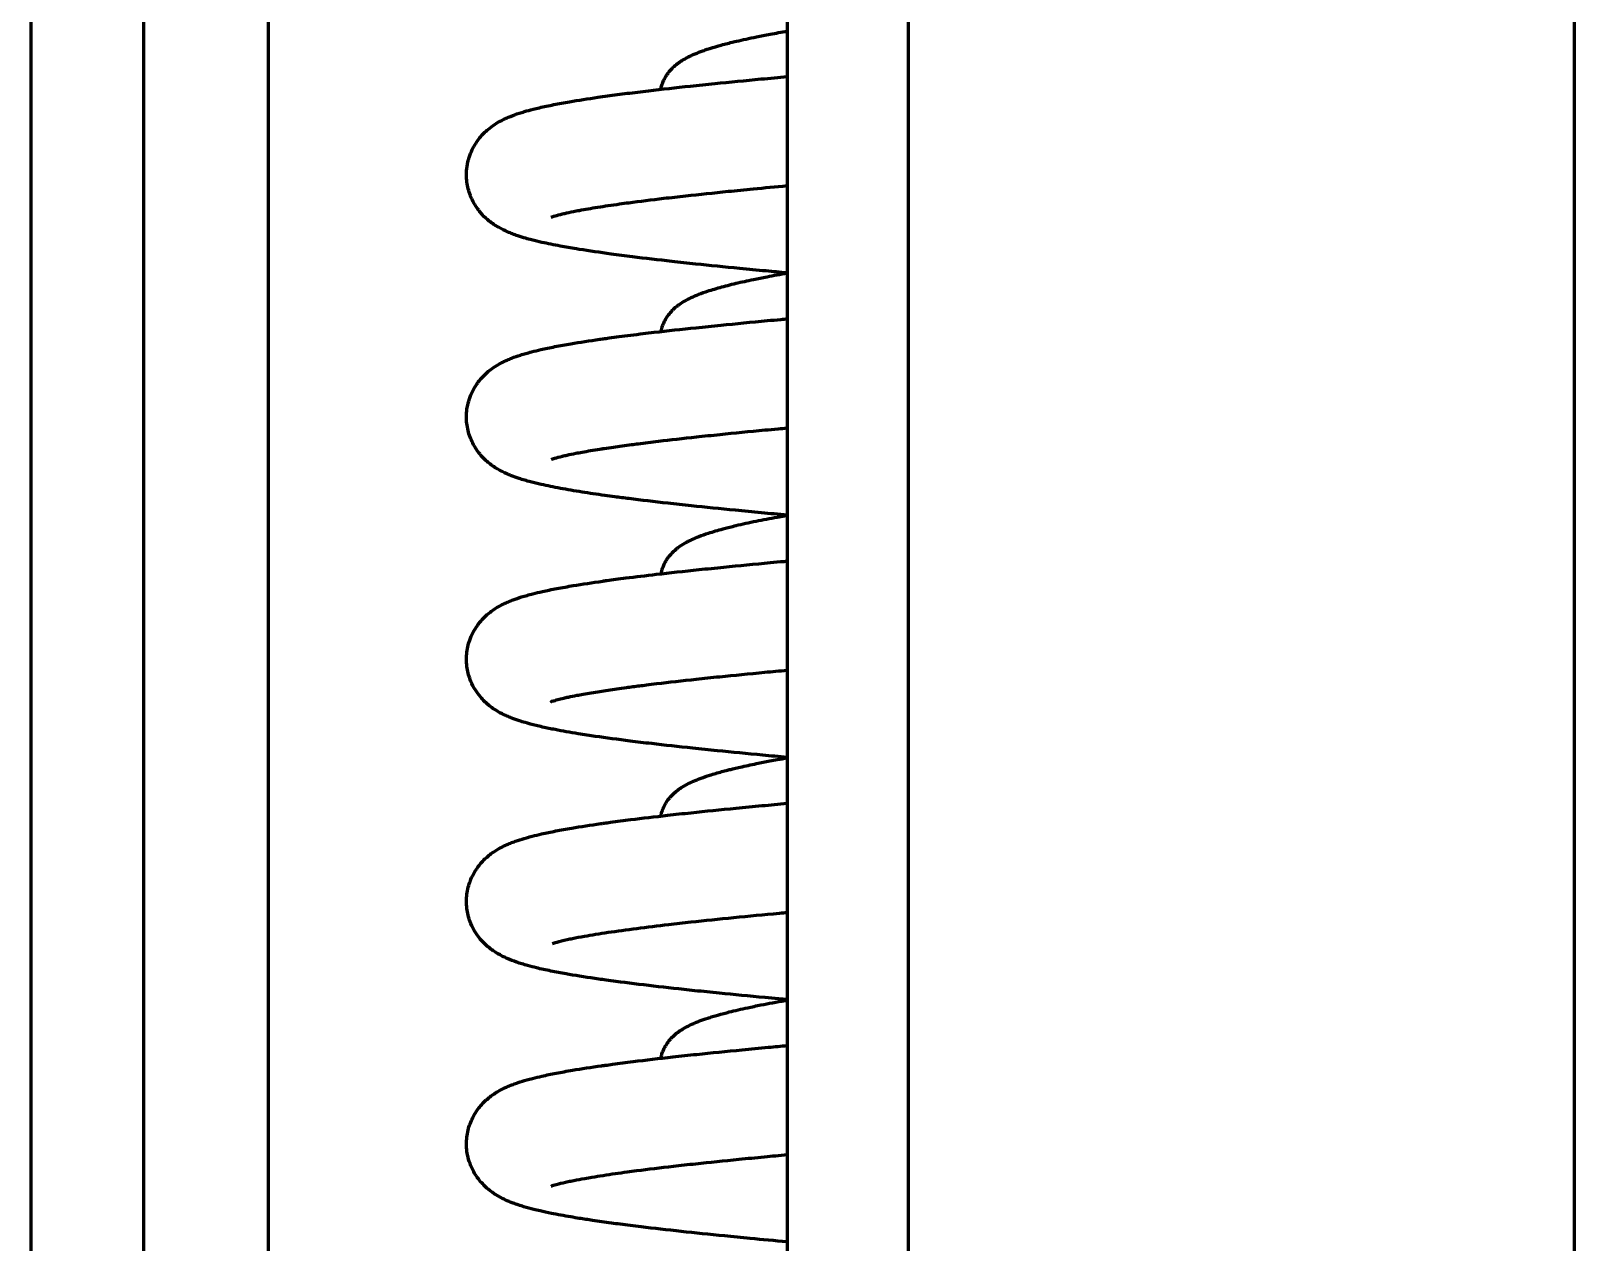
# Model space of a CAD drawing. Header units: millimetres. Extents: x 0 to 840, y 0 to 594.
# Drawn here: x 233.069 to 236.469, y 442.07 to 444.737 of the extents above; entities that cross this region are included whole.
import ezdxf

# ---------------------------------------------------------------- set-up
doc = ezdxf.new("R2010")
doc.units = ezdxf.units.MM
doc.linetypes.add('K5LT_BASIC', pattern=[0])
doc.layers.add('Системный слой', color=7, linetype='Continuous')

msp = doc.modelspace()

# ---------------------------------------------------------------- linework, layer by layer
at = {"layer": 'Системный слой', "color": 5, "linetype": 'K5LT_BASIC', "lineweight": 60, "true_color": 0x0000ff}
for p, q in [((236.46886, 512.31632), (236.46886, 411.74583)), ((235.00219, 512.30589), (235.00219, 411.73474)), ((233.06929, 445.75139), (233.06929, 413.77201)), ((233.31772, 445.75139), (233.31772, 413.77201)), ((233.59245, 413.73968), (233.59245, 445.75139)), ((234.73553, 445.61806), (234.73553, 413.95986))]:
    msp.add_line(p, q, dxfattribs=at)
for points, knots in [([(234.45705, 444.60842), (234.45764, 444.61148), (234.45838, 444.6144), (234.46017, 444.6202), (234.46114, 444.62285), (234.46338, 444.62813), (234.46466, 444.63076), (234.46683, 444.63477), (234.46785, 444.63651), (234.47027, 444.64037), (234.47195, 444.64278), (234.47619, 444.64836), (234.47903, 444.65158), (234.48502, 444.65766), (234.48806, 444.66037), (234.4933, 444.66459), (234.49517, 444.66601), (234.49931, 444.66895), (234.50135, 444.67032), (234.50794, 444.6745), (234.51253, 444.67707), (234.51959, 444.68069), (234.52208, 444.68189), (234.52727, 444.6843), (234.52986, 444.68543), (234.53807, 444.6889), (234.5438, 444.69111), (234.55291, 444.69436), (234.55612, 444.69546), (234.56716, 444.69911), (234.57524, 444.70156), (234.59232, 444.70638), (234.60132, 444.70875), (234.61496, 444.71212), (234.61927, 444.71316), (234.63736, 444.71741), (234.65197, 444.72059), (234.67235, 444.72475), (234.67734, 444.72575), (234.68748, 444.72774), (234.69263, 444.72873), (234.70998, 444.73202), (234.72254, 444.73431), (234.73553, 444.73659)], [15.2728459, 15.2728459, 15.2728459, 15.2728459, 15.4605651, 15.4605651, 15.6417169, 15.6417169, 15.8274286, 15.8274286, 15.9545324, 15.9545324, 16.1494531, 16.1494531, 16.4677042, 16.4677042, 16.8173161, 16.8173161, 17.0385454, 17.0385454, 17.2723236, 17.2723236, 17.7725041, 17.7725041, 18.0422658, 18.0422658, 18.3192764, 18.3192764, 18.8920416, 18.8920416, 19.1961184, 19.1961184, 19.9059073, 19.9059073, 20.6156962, 20.6156962, 20.9315212, 20.9315212, 21.9186645, 21.9186645, 22.2315279, 22.2315279, 22.543554, 22.543554, 23.2660302, 23.2660302, 23.2660302, 23.2660302]), ([(234.73553, 444.20406), (234.71979, 444.2055), (234.70423, 444.20694), (234.67915, 444.20929), (234.66949, 444.2102), (234.65033, 444.21203), (234.64082, 444.21294), (234.59766, 444.21713), (234.56507, 444.22041), (234.52492, 444.22463), (234.51614, 444.22556), (234.49876, 444.22744), (234.49017, 444.22838), (234.45119, 444.2327), (234.42219, 444.23609), (234.37856, 444.24152), (234.36285, 444.24356), (234.32255, 444.24902), (234.29915, 444.25244), (234.27524, 444.25628), (234.27308, 444.25663), (234.26468, 444.25801), (234.25856, 444.25904), (234.24665, 444.26111), (234.24081, 444.26216), (234.22094, 444.26585), (234.20757, 444.26855), (234.18731, 444.2731), (234.17974, 444.27491), (234.16787, 444.27799), (234.16355, 444.27917), (234.15341, 444.28209), (234.14749, 444.28392), (234.13812, 444.28708), (234.13421, 444.28847), (234.1267, 444.29134), (234.12343, 444.29266), (234.11267, 444.29735), (234.1063, 444.30045), (234.09581, 444.30653), (234.09237, 444.30866), (234.08584, 444.3131), (234.08235, 444.31565), (234.07408, 444.32229), (234.0687, 444.32717), (234.06092, 444.33558), (234.05829, 444.33868), (234.05346, 444.34496), (234.0512, 444.34816), (234.0465, 444.35552), (234.04412, 444.35972), (234.03975, 444.36863), (234.0378, 444.37322), (234.03441, 444.38283), (234.033, 444.38775), (234.03075, 444.39788), (234.02993, 444.40302), (234.02894, 444.41344), (234.02876, 444.41868), (234.02911, 444.43055), (234.02983, 444.43718), (234.03225, 444.45008), (234.034, 444.45648), (234.03828, 444.46862), (234.04091, 444.47453), (234.04613, 444.48433), (234.04859, 444.48839), (234.05357, 444.4957), (234.05608, 444.49902), (234.06145, 444.50552), (234.06445, 444.5088), (234.07035, 444.5147), (234.07355, 444.51761), (234.08142, 444.52422), (234.08637, 444.52783), (234.09657, 444.53452), (234.10141, 444.53728), (234.10986, 444.54167), (234.11285, 444.54311), (234.11937, 444.54609), (234.1228, 444.54754), (234.1322, 444.55132), (234.13847, 444.55357), (234.14871, 444.55693), (234.15245, 444.55808), (234.16271, 444.5611), (234.16916, 444.56285), (234.18029, 444.56567), (234.18504, 444.56682), (234.1947, 444.56906), (234.19965, 444.57016), (234.21542, 444.57352), (234.22663, 444.57572), (234.2442, 444.57894), (234.25009, 444.57998), (234.27538, 444.58432), (234.29607, 444.58755), (234.32527, 444.59177), (234.33232, 444.59276), (234.34651, 444.59472), (234.35365, 444.59568), (234.37544, 444.59856), (234.39052, 444.60047), (234.41401, 444.60335), (234.42203, 444.60431), (234.45932, 444.60872), (234.49013, 444.61215), (234.53122, 444.61652), (234.54014, 444.61745), (234.55816, 444.61932), (234.56725, 444.62025), (234.60917, 444.62449), (234.64317, 444.6278), (234.68791, 444.63202), (234.69768, 444.63293), (234.71679, 444.6347), (234.72613, 444.63556), (234.73553, 444.63642)], [16.2420695, 16.2420695, 16.2420695, 16.2420695, 16.7175405, 16.7175405, 17.0186921, 17.0186921, 17.3208877, 17.3208877, 18.4023228, 18.4023228, 18.7099078, 18.7099078, 19.0188476, 19.0188476, 20.1303885, 20.1303885, 20.7941354, 20.7941354, 21.9006813, 21.9006813, 22.0120149, 22.0120149, 22.3364802, 22.3364802, 22.6617619, 22.6617619, 23.4763467, 23.4763467, 23.9924184, 23.9924184, 24.3070061, 24.3070061, 24.7361705, 24.7361705, 25.0304827, 25.0304827, 25.3034663, 25.3034663, 25.7925834, 25.7925834, 26.0124535, 26.0124535, 26.2205437, 26.2205437, 26.5371944, 26.5371944, 26.6997194, 26.6997194, 26.8474095, 26.8474095, 27.0208668, 27.0208668, 27.1906144, 27.1906144, 27.3577465, 27.3577465, 27.5232975, 27.5232975, 27.688277, 27.688277, 27.8987731, 27.8987731, 28.1137487, 28.1137487, 28.3380901, 28.3380901, 28.5116245, 28.5116245, 28.6711017, 28.6711017, 28.8510084, 28.8510084, 29.0365459, 29.0365459, 29.3401215, 29.3401215, 29.6920711, 29.6920711, 29.9230837, 29.9230837, 30.1747113, 30.1747113, 30.6461501, 30.6461501, 30.9355894, 30.9355894, 31.3991502, 31.3991502, 31.7188942, 31.7188942, 32.0415193, 32.0415193, 32.7136352, 32.7136352, 33.0397077, 33.0397077, 34.075602, 34.075602, 34.3968972, 34.3968972, 34.7090426, 34.7090426, 35.3333332, 35.3333332, 35.6489937, 35.6489937, 36.7779411, 36.7779411, 37.0859915, 37.0859915, 37.3927366, 37.3927366, 38.484715, 38.484715, 38.7863144, 38.7863144, 39.070342, 39.070342, 39.070342, 39.070342]), ([(234.21568, 444.32699), (234.21686, 444.32748), (234.21821, 444.32797), (234.22467, 444.33), (234.23008, 444.33153), (234.23908, 444.33378), (234.2422, 444.33453), (234.25124, 444.33659), (234.25748, 444.33793), (234.26853, 444.34015), (234.273, 444.34101), (234.28979, 444.34415), (234.30337, 444.34648), (234.33295, 444.35119), (234.34903, 444.35358), (234.37281, 444.3569), (234.37956, 444.35783), (234.41038, 444.36195), (234.43627, 444.36517), (234.47165, 444.36932), (234.47963, 444.37024), (234.49581, 444.37208), (234.50401, 444.373), (234.54199, 444.37719), (234.57321, 444.38047), (234.61478, 444.38466), (234.62389, 444.38556), (234.64226, 444.38738), (234.65153, 444.38828), (234.68519, 444.39154), (234.7101, 444.39389), (234.73553, 444.39624)], [0, 0, 0, 0, 0.7157322, 0.7157322, 1.4891312, 1.4891312, 1.8448798, 1.8448798, 2.444283, 2.444283, 2.8145931, 2.8145931, 3.7804259, 3.7804259, 4.7462588, 4.7462588, 5.1156979, 5.1156979, 6.3967615, 6.3967615, 6.761454, 6.761454, 7.1243639, 7.1243639, 8.4166657, 8.4166657, 8.7738197, 8.7738197, 9.1299732, 9.1299732, 10.0539958, 10.0539958, 10.0539958, 10.0539958]), ([(234.73553, 444.20326), (234.72007, 444.20054), (234.7052, 444.19781), (234.68583, 444.19408), (234.68076, 444.19309), (234.67079, 444.1911), (234.66589, 444.1901), (234.64741, 444.18626), (234.63448, 444.18341), (234.60964, 444.17755), (234.59784, 444.17455), (234.57563, 444.16838), (234.5653, 444.16524), (234.54847, 444.15951), (234.54168, 444.15699), (234.52975, 444.15211), (234.5245, 444.14977), (234.51672, 444.1459), (234.5143, 444.14464), (234.50676, 444.14048), (234.50169, 444.13735), (234.49461, 444.13225), (234.49253, 444.13067), (234.4884, 444.12727), (234.48651, 444.12562), (234.48275, 444.12206), (234.48117, 444.12046), (234.47649, 444.11538), (234.4737, 444.11194), (234.46944, 444.10576), (234.46788, 444.10328), (234.46512, 444.09834), (234.46372, 444.09552), (234.46145, 444.09028), (234.4603, 444.08723), (234.45882, 444.08254), (234.45826, 444.08052), (234.45752, 444.07741), (234.45727, 444.07625), (234.45705, 444.07508)], [18.3386475, 18.3386475, 18.3386475, 18.3386475, 19.1992269, 19.1992269, 19.5104717, 19.5104717, 19.8228992, 19.8228992, 20.7073063, 20.7073063, 21.6177346, 21.6177346, 22.5281628, 22.5281628, 23.1940621, 23.1940621, 23.7562078, 23.7562078, 24.0254429, 24.0254429, 24.5821933, 24.5821933, 24.8177323, 24.8177323, 25.0410505, 25.0410505, 25.2306603, 25.2306603, 25.5626014, 25.5626014, 25.7551963, 25.7551963, 25.9447256, 25.9447256, 26.1329198, 26.1329198, 26.2566224, 26.2566224, 26.3285532, 26.3285532, 26.3285532, 26.3285532]), ([(234.73553, 443.67073), (234.71633, 443.67248), (234.69741, 443.67424), (234.6691, 443.67691), (234.65949, 443.67782), (234.64042, 443.67965), (234.63096, 443.68057), (234.58801, 443.68476), (234.55561, 443.68805), (234.51574, 443.69227), (234.50702, 443.69321), (234.48977, 443.69509), (234.48125, 443.69603), (234.44259, 443.70036), (234.41387, 443.70375), (234.3761, 443.70852), (234.36562, 443.70988), (234.34806, 443.71222), (234.34085, 443.71321), (234.31618, 443.71664), (234.29949, 443.71911), (234.26659, 443.7243), (234.25062, 443.72701), (234.22067, 443.73256), (234.20667, 443.7354), (234.18554, 443.74018), (234.17781, 443.74205), (234.16568, 443.74525), (234.16137, 443.74645), (234.15306, 443.74888), (234.14876, 443.75021), (234.13917, 443.75335), (234.13376, 443.75526), (234.12434, 443.75896), (234.12117, 443.76028), (234.11062, 443.765), (234.10377, 443.76844), (234.09332, 443.77474), (234.08982, 443.777), (234.0833, 443.78162), (234.07988, 443.78423), (234.07347, 443.7896), (234.07025, 443.79253), (234.06613, 443.79668), (234.0652, 443.79764), (234.0624, 443.80063), (234.06054, 443.80273), (234.05508, 443.80933), (234.05154, 443.81417), (234.04572, 443.82353), (234.04338, 443.82777), (234.03911, 443.83676), (234.03722, 443.84139), (234.03394, 443.85107), (234.03258, 443.85602), (234.03046, 443.86619), (234.02971, 443.87135), (234.02886, 443.88178), (234.02875, 443.88703), (234.02919, 443.89745), (234.02974, 443.90267), (234.03168, 443.91426), (234.0333, 443.92072), (234.03735, 443.93296), (234.03987, 443.93893), (234.04565, 443.95032), (234.04894, 443.95572), (234.05407, 443.96299), (234.05574, 443.96519), (234.06022, 443.97078), (234.0632, 443.97412), (234.06907, 443.98015), (234.07226, 443.98312), (234.07833, 443.98834), (234.08153, 443.99086), (234.08977, 443.99688), (234.09463, 443.99996), (234.10286, 444.0047), (234.10569, 444.0062), (234.11213, 444.00944), (234.11528, 444.01092), (234.12185, 444.01382), (234.1254, 444.01528), (234.13491, 444.01898), (234.14115, 444.02116), (234.15158, 444.02449), (234.15537, 444.02563), (234.16353, 444.02797), (234.16786, 444.02915), (234.17865, 444.03196), (234.18542, 444.0336), (234.19738, 444.03632), (234.20235, 444.03741), (234.21809, 444.04072), (234.22926, 444.04288), (234.24681, 444.04607), (234.25274, 444.04711), (234.27852, 444.0515), (234.29973, 444.05478), (234.325, 444.05839), (234.32743, 444.05873), (234.33428, 444.0597), (234.33873, 444.06031), (234.35044, 444.06191), (234.35779, 444.0629), (234.38212, 444.06609), (234.39969, 444.06829), (234.42594, 444.07144), (234.43407, 444.07241), (234.47168, 444.07678), (234.50265, 444.08018), (234.54394, 444.08452), (234.55295, 444.08545), (234.57112, 444.08731), (234.58029, 444.08824), (234.62256, 444.09247), (234.65679, 444.09577), (234.7018, 444.09998), (234.71162, 444.10089), (234.72617, 444.10223), (234.73084, 444.10266), (234.73553, 444.10309)], [16.9094757, 16.9094757, 16.9094757, 16.9094757, 17.5092644, 17.5092644, 17.821108, 17.821108, 18.1340839, 18.1340839, 19.2545545, 19.2545545, 19.573229, 19.573229, 19.8931591, 19.8931591, 21.0444085, 21.0444085, 21.50219, 21.50219, 21.8318824, 21.8318824, 22.6533265, 22.6533265, 23.5393461, 23.5393461, 24.4253656, 24.4253656, 24.9803944, 24.9803944, 25.302577, 25.302577, 25.6222338, 25.6222338, 26.0633472, 26.0633472, 26.3359703, 26.3359703, 26.8448294, 26.8448294, 27.0716146, 27.0716146, 27.2851193, 27.2851193, 27.4861666, 27.4861666, 27.5453196, 27.5453196, 27.6636256, 27.6636256, 27.9002377, 27.9002377, 28.0788347, 28.0788347, 28.2537058, 28.2537058, 28.4260125, 28.4260125, 28.5968548, 28.5968548, 28.7673089, 28.7673089, 28.9384545, 28.9384545, 29.1601997, 29.1601997, 29.3913655, 29.3913655, 29.6302302, 29.6302302, 29.7402588, 29.7402588, 29.9257402, 29.9257402, 30.1165454, 30.1165454, 30.3141912, 30.3141912, 30.6528414, 30.6528414, 30.8790743, 30.8790743, 31.1241128, 31.1241128, 31.3900081, 31.3900081, 31.8818777, 31.8818777, 32.1827347, 32.1827347, 32.5013073, 32.5013073, 32.9778726, 32.9778726, 33.3112752, 33.3112752, 33.9969617, 33.9969617, 34.3342001, 34.3342001, 35.4231583, 35.4231583, 35.5385147, 35.5385147, 35.7451457, 35.7451457, 36.0751366, 36.0751366, 36.8183895, 36.8183895, 37.1440859, 37.1440859, 38.3021806, 38.3021806, 38.620124, 38.620124, 38.9368393, 38.9368393, 40.0638897, 40.0638897, 40.3752973, 40.3752973, 40.5217387, 40.5217387, 40.5217387, 40.5217387]), ([(234.21571, 443.79367), (234.21631, 443.79393), (234.21687, 443.79415), (234.22031, 443.79529), (234.22201, 443.79583), (234.22746, 443.79746), (234.23351, 443.79911), (234.24365, 443.80153), (234.24698, 443.8023), (234.25646, 443.80438), (234.26277, 443.80568), (234.27401, 443.80787), (234.27864, 443.80874), (234.29547, 443.8118), (234.30867, 443.81402), (234.32609, 443.81675), (234.32926, 443.81724), (234.33893, 443.81872), (234.34557, 443.8197), (234.35877, 443.82161), (234.36529, 443.82253), (234.37864, 443.82437), (234.38548, 443.82529), (234.3973, 443.82685), (234.4022, 443.82749), (234.41434, 443.82905), (234.42167, 443.82997), (234.4366, 443.83182), (234.4442, 443.83274), (234.4782, 443.8368), (234.50609, 443.83995), (234.54386, 443.84401), (234.55247, 443.84492), (234.56988, 443.84675), (234.57868, 443.84766), (234.6193, 443.85181), (234.65236, 443.85506), (234.69601, 443.85921), (234.70557, 443.86011), (234.72194, 443.86164), (234.72871, 443.86227), (234.73553, 443.8629)], [0, 0, 0, 0, 0.6973004, 0.6973004, 1.0191749, 1.0191749, 1.8352453, 1.8352453, 2.2078551, 2.2078551, 2.8000153, 2.8000153, 3.1816466, 3.1816466, 4.1253193, 4.1253193, 4.3305311, 4.3305311, 4.7409548, 4.7409548, 5.1215068, 5.1215068, 5.5014176, 5.5014176, 5.7632058, 5.7632058, 6.1412188, 6.1412188, 6.5182626, 6.5182626, 7.7968956, 7.7968956, 8.1674973, 8.1674973, 8.5367817, 8.5367817, 9.8511249, 9.8511249, 10.2153597, 10.2153597, 10.4698662, 10.4698662, 10.4698662, 10.4698662]), ([(234.73553, 443.66993), (234.7336, 443.66959), (234.73168, 443.66925), (234.72428, 443.66793), (234.71886, 443.66695), (234.69721, 443.66299), (234.68166, 443.65999), (234.65113, 443.65375), (234.63631, 443.65051), (234.62099, 443.64689), (234.61961, 443.64656), (234.61392, 443.6452), (234.60969, 443.64416), (234.60144, 443.64207), (234.5974, 443.64102), (234.58207, 443.63691), (234.57142, 443.63379), (234.55418, 443.62818), (234.54722, 443.62573), (234.535, 443.62099), (234.52957, 443.6187), (234.52166, 443.61503), (234.51914, 443.6138), (234.51408, 443.61119), (234.51167, 443.60988), (234.50434, 443.60566), (234.4994, 443.60249), (234.49245, 443.59726), (234.49045, 443.59566), (234.48727, 443.59293), (234.48627, 443.59203), (234.4837, 443.58964), (234.48235, 443.58831), (234.47793, 443.58371), (234.47519, 443.58049), (234.47085, 443.57455), (234.46927, 443.57217), (234.46638, 443.56733), (234.46492, 443.56462), (234.46249, 443.55947), (234.46125, 443.55645), (234.459, 443.55003), (234.45786, 443.5459), (234.45705, 443.54174)], [18.3386471, 18.3386471, 18.3386471, 18.3386471, 18.4459061, 18.4459061, 18.754835, 18.754835, 19.6980465, 19.6980465, 20.7037589, 20.7037589, 20.8046847, 20.8046847, 21.1204365, 21.1204365, 21.4363297, 21.4363297, 22.3466555, 22.3466555, 23.0125949, 23.0125949, 23.5747887, 23.5747887, 23.853795, 23.853795, 24.1195387, 24.1195387, 24.6637192, 24.6637192, 24.8951077, 24.8951077, 25.0143501, 25.0143501, 25.1772643, 25.1772643, 25.5030926, 25.5030926, 25.6969955, 25.6969955, 25.8872694, 25.8872694, 26.0756951, 26.0756951, 26.32858, 26.32858, 26.32858, 26.32858]), ([(234.73553, 443.1374), (234.71738, 443.13905), (234.69946, 443.14071), (234.64735, 443.14562), (234.61389, 443.14886), (234.57246, 443.15304), (234.56338, 443.15396), (234.54537, 443.15582), (234.53645, 443.15675), (234.49596, 443.16103), (234.46569, 443.16438), (234.42883, 443.1687), (234.42079, 443.16965), (234.40495, 443.17157), (234.39713, 443.17254), (234.36214, 443.17693), (234.33653, 443.18038), (234.30646, 443.18478), (234.30034, 443.18569), (234.28773, 443.18763), (234.28128, 443.18864), (234.25694, 443.19258), (234.2401, 443.19554), (234.21476, 443.20045), (234.2055, 443.20237), (234.19171, 443.20544), (234.18687, 443.20656), (234.17362, 443.20978), (234.16549, 443.21192), (234.15367, 443.21536), (234.14943, 443.21666), (234.13966, 443.21984), (234.13435, 443.22171), (234.1249, 443.2254), (234.12155, 443.22679), (234.11454, 443.2299), (234.11104, 443.23156), (234.10117, 443.23661), (234.09429, 443.24057), (234.08408, 443.2477), (234.08076, 443.25019), (234.07645, 443.25376), (234.07548, 443.25458), (234.07256, 443.25713), (234.0706, 443.25893), (234.06561, 443.2638), (234.06258, 443.26702), (234.0555, 443.2754), (234.05153, 443.28079), (234.04448, 443.29227), (234.04139, 443.29819), (234.03678, 443.30922), (234.0351, 443.31398), (234.03229, 443.32389), (234.03117, 443.32894), (234.02957, 443.33925), (234.02908, 443.34446), (234.02876, 443.35493), (234.02893, 443.36017), (234.02989, 443.37053), (234.03071, 443.37568), (234.03289, 443.38567), (234.03431, 443.39064), (234.0381, 443.4015), (234.04071, 443.40743), (234.04665, 443.4187), (234.05002, 443.42404), (234.05537, 443.43139), (234.05719, 443.43372), (234.06187, 443.43934), (234.06488, 443.44259), (234.07079, 443.44845), (234.074, 443.45134), (234.08009, 443.45641), (234.0833, 443.45886), (234.08953, 443.46328), (234.0926, 443.46528), (234.10135, 443.47062), (234.10626, 443.47323), (234.1148, 443.47737), (234.11801, 443.47882), (234.12466, 443.48165), (234.12826, 443.48309), (234.13775, 443.48666), (234.14393, 443.48875), (234.15435, 443.49199), (234.15824, 443.49313), (234.16654, 443.49546), (234.17095, 443.49664), (234.18195, 443.49943), (234.18885, 443.50107), (234.20104, 443.50379), (234.20608, 443.50487), (234.22222, 443.5082), (234.23374, 443.5104), (234.25178, 443.51361), (234.25779, 443.51465), (234.28403, 443.51904), (234.30567, 443.52233), (234.33204, 443.52605), (234.33518, 443.52649), (234.34467, 443.5278), (234.35112, 443.52867), (234.36504, 443.53052), (234.37255, 443.5315), (234.40144, 443.53519), (234.42376, 443.53789), (234.47692, 443.54403), (234.50841, 443.54747), (234.55027, 443.55184), (234.55932, 443.55277), (234.57757, 443.55463), (234.58678, 443.55556), (234.62921, 443.55978), (234.66355, 443.56308), (234.70868, 443.56729), (234.71853, 443.5682), (234.73081, 443.56932), (234.73317, 443.56954), (234.73553, 443.56975)], [18.491192, 18.491192, 18.491192, 18.491192, 19.1048684, 19.1048684, 20.3037592, 20.3037592, 20.6453922, 20.6453922, 20.9885044, 20.9885044, 22.2218675, 22.2218675, 22.5724538, 22.5724538, 22.9249134, 22.9249134, 24.1789151, 24.1789151, 24.5082038, 24.5082038, 24.8697796, 24.8697796, 25.9077899, 25.9077899, 26.549499, 26.549499, 26.9127392, 26.9127392, 27.5544483, 27.5544483, 27.9015558, 27.9015558, 28.3809594, 28.3809594, 28.6759854, 28.6759854, 28.9577591, 28.9577591, 29.4691959, 29.4691959, 29.7006535, 29.7006535, 29.767529, 29.767529, 29.9012801, 29.9012801, 30.108666, 30.108666, 30.3952341, 30.3952341, 30.657944, 30.657944, 30.8463569, 30.8463569, 31.0324333, 31.0324333, 31.2173025, 31.2173025, 31.4020797, 31.4020797, 31.5878885, 31.5878885, 31.7758816, 31.7758816, 32.0263836, 32.0263836, 32.2862846, 32.2862846, 32.415411, 32.415411, 32.6169972, 32.6169972, 32.8250497, 32.8250497, 33.0410967, 33.0410967, 33.2670551, 33.2670551, 33.6817011, 33.6817011, 33.9520589, 33.9520589, 34.2452369, 34.2452369, 34.7711772, 34.7711772, 35.1008108, 35.1008108, 35.4483717, 35.4483717, 35.9683397, 35.9683397, 36.3296845, 36.3296845, 37.0853421, 37.0853421, 37.4500609, 37.4500609, 38.6351016, 38.6351016, 38.7935188, 38.7935188, 39.1103533, 39.1103533, 39.4662292, 39.4662292, 40.4557742, 40.4557742, 41.7222211, 41.7222211, 42.0658765, 42.0658765, 42.4082343, 42.4082343, 43.6263259, 43.6263259, 43.962969, 43.962969, 44.0427993, 44.0427993, 44.0427993, 44.0427993]), ([(234.2166, 443.26075), (234.21646, 443.26068), (234.2155, 443.26025), (234.21597, 443.26045), (234.21742, 443.261), (234.22057, 443.26204), (234.22235, 443.2626), (234.22556, 443.26356), (234.22777, 443.26419), (234.23374, 443.26579), (234.23809, 443.26689), (234.24644, 443.26884), (234.24996, 443.26963), (234.25932, 443.27164), (234.26545, 443.27288), (234.27654, 443.27502), (234.28123, 443.27589), (234.2974, 443.27879), (234.30962, 443.28084), (234.32863, 443.28382), (234.33461, 443.28473), (234.35351, 443.28755), (234.36698, 443.28945), (234.38582, 443.292), (234.39058, 443.29263), (234.40506, 443.29453), (234.415, 443.2958), (234.43264, 443.298), (234.4402, 443.29892), (234.47522, 443.30313), (234.50434, 443.30642), (234.54348, 443.31063), (234.55208, 443.31155), (234.56949, 443.31337), (234.57828, 443.31428), (234.61889, 443.31844), (234.65194, 443.32169), (234.70234, 443.32648), (234.71882, 443.32803), (234.73553, 443.32957)], [0, 0, 0, 0, 0.2548031, 0.2548031, 0.8127906, 0.8127906, 1.0882163, 1.0882163, 1.3796906, 1.3796906, 1.8628429, 1.8628429, 2.1877634, 2.1877634, 2.6709157, 2.6709157, 3.001892, 3.001892, 3.7556376, 3.7556376, 4.0865981, 4.0865981, 4.7701518, 4.7701518, 4.9956758, 4.9956758, 5.4467237, 5.4467237, 5.7734043, 5.7734043, 6.9328351, 6.9328351, 7.2537713, 7.2537713, 7.5734992, 7.5734992, 8.7115883, 8.7115883, 9.2521304, 9.2521304, 9.2521304, 9.2521304]), ([(234.45705, 443.00839), (234.45708, 443.00859), (234.45712, 443.00879), (234.45775, 443.01194), (234.45847, 443.01473), (234.46062, 443.02162), (234.46207, 443.02526), (234.46563, 443.03276), (234.46759, 443.03618), (234.4707, 443.04095), (234.47175, 443.04246), (234.47439, 443.04603), (234.47617, 443.04823), (234.47963, 443.05217), (234.4815, 443.05413), (234.48519, 443.05774), (234.4871, 443.05947), (234.49257, 443.06411), (234.49601, 443.06668), (234.50177, 443.0706), (234.5038, 443.0719), (234.50821, 443.07458), (234.51046, 443.07587), (234.51793, 443.07994), (234.52329, 443.08253), (234.53152, 443.08615), (234.53422, 443.08729), (234.54281, 443.09074), (234.54881, 443.09295), (234.55832, 443.0962), (234.56165, 443.09729), (234.57347, 443.10104), (234.58228, 443.10361), (234.59552, 443.10719), (234.59952, 443.10824), (234.60522, 443.1097), (234.60684, 443.1101), (234.61172, 443.11132), (234.61504, 443.11214), (234.62272, 443.11398), (234.62712, 443.11501), (234.64313, 443.11866), (234.65525, 443.12126), (234.67746, 443.12579), (234.6873, 443.12772), (234.70267, 443.13064), (234.70797, 443.13162), (234.72059, 443.13394), (234.72799, 443.13527), (234.73553, 443.13659)], [15.2717732, 15.2717732, 15.2717732, 15.2717732, 15.2837903, 15.2837903, 15.462356, 15.462356, 15.7197278, 15.7197278, 15.9916374, 15.9916374, 16.1190498, 16.1190498, 16.3192159, 16.3192159, 16.524354, 16.524354, 16.7355844, 16.7355844, 17.1276811, 17.1276811, 17.3639195, 17.3639195, 17.6140694, 17.6140694, 18.1894683, 18.1894683, 18.472929, 18.472929, 19.0608656, 19.0608656, 19.367962, 19.367962, 20.1197506, 20.1197506, 20.4351959, 20.4351959, 20.5585452, 20.5585452, 20.8052437, 20.8052437, 21.1208916, 21.1208916, 21.9299366, 21.9299366, 22.5362172, 22.5362172, 22.8471628, 22.8471628, 23.2667165, 23.2667165, 23.2667165, 23.2667165]), ([(234.73553, 442.60406), (234.72896, 442.60466), (234.72243, 442.60526), (234.70609, 442.60677), (234.69633, 442.60768), (234.65214, 442.61182), (234.61864, 442.61506), (234.57713, 442.61923), (234.56801, 442.62016), (234.54994, 442.62201), (234.54099, 442.62294), (234.50036, 442.62721), (234.46996, 442.63057), (234.41181, 442.63734), (234.38411, 442.64076), (234.3508, 442.64519), (234.34357, 442.64617), (234.33108, 442.6479), (234.32576, 442.64865), (234.29685, 442.6528), (234.27498, 442.65621), (234.25265, 442.66007), (234.25062, 442.66042), (234.24267, 442.66182), (234.23689, 442.66287), (234.22568, 442.66499), (234.22017, 442.66606), (234.20372, 442.6694), (234.19313, 442.67172), (234.17652, 442.67573), (234.16993, 442.67742), (234.15933, 442.68036), (234.15522, 442.68156), (234.14693, 442.68412), (234.14319, 442.68534), (234.13224, 442.68914), (234.12527, 442.69181), (234.11479, 442.69646), (234.11124, 442.69813), (234.10132, 442.7032), (234.09462, 442.70704), (234.08436, 442.71416), (234.08109, 442.71661), (234.07463, 442.72192), (234.07145, 442.72475), (234.06524, 442.73085), (234.06222, 442.73409), (234.05517, 442.74249), (234.05123, 442.74788), (234.04423, 442.75939), (234.04117, 442.76532), (234.0366, 442.77636), (234.03494, 442.78114), (234.03217, 442.79107), (234.03107, 442.79612), (234.02951, 442.80644), (234.02904, 442.81166), (234.02877, 442.82212), (234.02895, 442.82737), (234.02997, 442.83771), (234.0308, 442.84287), (234.03303, 442.85284), (234.03446, 442.8578), (234.03777, 442.86717), (234.0397, 442.87175), (234.04469, 442.88194), (234.04791, 442.88741), (234.05366, 442.89582), (234.05608, 442.89901), (234.06135, 442.90542), (234.06435, 442.90869), (234.07025, 442.91461), (234.07345, 442.91752), (234.07954, 442.92264), (234.08275, 442.92512), (234.08897, 442.92957), (234.09204, 442.93159), (234.10076, 442.93696), (234.10565, 442.93957), (234.11415, 442.94374), (234.11736, 442.94519), (234.12398, 442.94804), (234.12757, 442.94949), (234.13456, 442.95214), (234.13831, 442.95347), (234.14827, 442.95683), (234.15448, 442.95873), (234.16517, 442.96176), (234.16954, 442.96293), (234.18045, 442.96573), (234.1873, 442.96738), (234.19939, 442.9701), (234.2044, 442.97118), (234.21483, 442.97335), (234.22023, 442.97443), (234.23125, 442.97656), (234.23695, 442.97762), (234.24859, 442.97972), (234.25455, 442.98076), (234.28049, 442.98514), (234.30185, 442.98843), (234.32727, 442.99205), (234.32972, 442.99239), (234.3367, 442.99337), (234.34128, 442.994), (234.35314, 442.99561), (234.36052, 442.99659), (234.37551, 442.99855), (234.38312, 442.99952), (234.41641, 443.00369), (234.44342, 443.00688), (234.48028, 443.01101), (234.48889, 443.01196), (234.50631, 443.01386), (234.51513, 443.01481), (234.55566, 443.01911), (234.58867, 443.02245), (234.6323, 443.02671), (234.6418, 443.02763), (234.66095, 443.02947), (234.6706, 443.03039), (234.69845, 443.03301), (234.71687, 443.03471), (234.73553, 443.03642)], [21.4920165, 21.4920165, 21.4920165, 21.4920165, 21.7439362, 21.7439362, 22.1252695, 22.1252695, 23.4835489, 23.4835489, 23.8712259, 23.8712259, 24.2603209, 24.2603209, 25.6596725, 25.6596725, 27.0818781, 27.0818781, 27.4858012, 27.4858012, 27.793985, 27.793985, 29.1850511, 29.1850511, 29.3266534, 29.3266534, 29.7405688, 29.7405688, 30.1549958, 30.1549958, 31.0190616, 31.0190616, 31.6006797, 31.6006797, 31.9965973, 31.9965973, 32.3707727, 32.3707727, 33.0443506, 33.0443506, 33.3701251, 33.3701251, 33.948528, 33.948528, 34.2100046, 34.2100046, 34.4562418, 34.4562418, 34.6912767, 34.6912767, 35.0152345, 35.0152345, 35.3124907, 35.3124907, 35.5260665, 35.5260665, 35.7370556, 35.7370556, 35.9467543, 35.9467543, 36.1564446, 36.1564446, 36.3674204, 36.3674204, 36.5810141, 36.5810141, 36.7986291, 36.7986291, 37.0910676, 37.0910676, 37.2864466, 37.2864466, 37.5149499, 37.5149499, 37.7505324, 37.7505324, 37.9949699, 37.9949699, 38.2504886, 38.2504886, 38.7175351, 38.7175351, 39.0230771, 39.0230771, 39.3544202, 39.3544202, 39.7074774, 39.7074774, 40.306572, 40.306572, 40.699539, 40.699539, 41.2882248, 41.2882248, 41.6981422, 41.6981422, 42.112096, 42.112096, 42.5266802, 42.5266802, 42.9407581, 42.9407581, 44.280628, 44.280628, 44.4222852, 44.4222852, 44.6818726, 44.6818726, 45.0869041, 45.0869041, 45.490063, 45.490063, 46.817428, 46.817428, 47.2145974, 47.2145974, 47.6106351, 47.6106351, 49.0119454, 49.0119454, 49.3975797, 49.3975797, 49.7818417, 49.7818417, 50.4981083, 50.4981083, 50.4981083, 50.4981083]), ([(234.21829, 442.72795), (234.21967, 442.72842), (234.22074, 442.72877), (234.22423, 442.72984), (234.22621, 442.73041), (234.23409, 442.73259), (234.24184, 442.7345), (234.25439, 442.73726), (234.25828, 442.73808), (234.27039, 442.74054), (234.27911, 442.74219), (234.30413, 442.74664), (234.3218, 442.74949), (234.36044, 442.75524), (234.38153, 442.75815), (234.42624, 442.76393), (234.4498, 442.76679), (234.48261, 442.77059), (234.49069, 442.77151), (234.50707, 442.77334), (234.51538, 442.77426), (234.55379, 442.77844), (234.58532, 442.78172), (234.65038, 442.78821), (234.68386, 442.79142), (234.72405, 442.79517), (234.72978, 442.79571), (234.73553, 442.79624)], [0, 0, 0, 0, 0.286874, 0.286874, 0.5757164, 0.5757164, 1.3379814, 1.3379814, 1.6521461, 1.6521461, 2.2567472, 2.2567472, 3.2559116, 3.2559116, 4.2550761, 4.2550761, 5.2308459, 5.2308459, 5.5425736, 5.5425736, 5.853211, 5.853211, 6.9586381, 6.9586381, 8.0433456, 8.0433456, 8.2224238, 8.2224238, 8.2224238, 8.2224238]), ([(234.45705, 442.47508), (234.45741, 442.47697), (234.45783, 442.4788), (234.45909, 442.48357), (234.45998, 442.48631), (234.46203, 442.49174), (234.46327, 442.49455), (234.46642, 442.50087), (234.46883, 442.5049), (234.47274, 442.51053), (234.47443, 442.51275), (234.47783, 442.51685), (234.47957, 442.51877), (234.48321, 442.52252), (234.48497, 442.52419), (234.49024, 442.5289), (234.4934, 442.53138), (234.49885, 442.53531), (234.50093, 442.53671), (234.50524, 442.53947), (234.50752, 442.54083), (234.51207, 442.54344), (234.51447, 442.54473), (234.52237, 442.54878), (234.52797, 442.55133), (234.53659, 442.55492), (234.5395, 442.55608), (234.54812, 442.55937), (234.55407, 442.56146), (234.56363, 442.5646), (234.56707, 442.56569), (234.57848, 442.56918), (234.58682, 442.57154), (234.59955, 442.57492), (234.60362, 442.57596), (234.62043, 442.58018), (234.63395, 442.5833), (234.65298, 442.58741), (234.65776, 442.58842), (234.66748, 442.59043), (234.67241, 442.59143), (234.69422, 442.59576), (234.71194, 442.59908), (234.73221, 442.60268), (234.73387, 442.60297), (234.73553, 442.60326)], [15.2742651, 15.2742651, 15.2742651, 15.2742651, 15.3907066, 15.3907066, 15.571355, 15.571355, 15.7588395, 15.7588395, 16.0528623, 16.0528623, 16.2480317, 16.2480317, 16.4474124, 16.4474124, 16.6527956, 16.6527956, 17.023095, 17.023095, 17.2571939, 17.2571939, 17.5041117, 17.5041117, 17.762809, 17.762809, 18.3619083, 18.3619083, 18.6535516, 18.6535516, 19.2219293, 19.2219293, 19.5306382, 19.5306382, 20.2251934, 20.2251934, 20.5408022, 20.5408022, 21.5016447, 21.5016447, 21.8157349, 21.8157349, 22.1289047, 22.1289047, 23.1737722, 23.1737722, 23.2662182, 23.2662182, 23.2662182, 23.2662182]), ([(234.73553, 442.07073), (234.7078, 442.07326), (234.68062, 442.0758), (234.64453, 442.07925), (234.63504, 442.08017), (234.61621, 442.082), (234.60687, 442.08292), (234.56446, 442.08714), (234.53253, 442.09045), (234.47102, 442.09712), (234.44148, 442.10048), (234.40561, 442.10482), (234.39779, 442.10579), (234.38239, 442.10772), (234.37481, 442.10869), (234.36086, 442.11051), (234.35447, 442.11136), (234.34091, 442.1132), (234.33378, 442.11418), (234.31981, 442.11616), (234.31294, 442.11716), (234.29631, 442.11963), (234.28671, 442.12111), (234.27104, 442.12362), (234.26483, 442.12465), (234.24354, 442.12827), (234.22928, 442.1309), (234.20729, 442.13533), (234.19913, 442.13708), (234.18649, 442.13998), (234.18169, 442.14113), (234.16955, 442.14418), (234.16233, 442.14614), (234.15131, 442.14941), (234.14704, 442.15075), (234.13923, 442.15336), (234.13528, 442.15475), (234.12572, 442.15836), (234.1205, 442.16049), (234.11098, 442.16493), (234.10782, 442.1665), (234.10102, 442.17014), (234.09766, 442.17207), (234.08862, 442.17772), (234.08239, 442.1821), (234.07332, 442.18974), (234.07001, 442.19276), (234.06386, 442.19898), (234.06082, 442.20234), (234.05611, 442.20813), (234.05437, 442.21042), (234.05001, 442.21657), (234.04745, 442.22059), (234.04189, 442.23056), (234.03908, 442.2366), (234.03442, 442.24925), (234.03259, 442.25568), (234.03026, 442.26745), (234.02956, 442.27262), (234.02881, 442.28306), (234.02876, 442.28831), (234.02931, 442.29873), (234.02991, 442.30393), (234.0317, 442.31406), (234.03293, 442.31911), (234.03586, 442.32872), (234.03762, 442.33344), (234.04157, 442.34245), (234.04378, 442.34678), (234.04941, 442.35648), (234.05297, 442.36165), (234.05722, 442.36704), (234.05777, 442.36774), (234.06121, 442.37192), (234.06424, 442.37524), (234.07017, 442.3812), (234.07337, 442.38412), (234.07946, 442.38925), (234.08267, 442.39172), (234.08889, 442.39618), (234.09195, 442.3982), (234.09829, 442.40211), (234.10114, 442.40374), (234.11031, 442.40866), (234.11561, 442.41112), (234.12447, 442.41491), (234.12807, 442.41635), (234.13508, 442.41899), (234.13882, 442.42032), (234.14883, 442.42367), (234.15505, 442.42556), (234.16576, 442.42858), (234.17015, 442.42976), (234.18109, 442.43256), (234.18794, 442.43419), (234.20007, 442.43691), (234.20508, 442.43799), (234.21553, 442.44016), (234.22095, 442.44124), (234.23782, 442.44448), (234.24984, 442.44664), (234.28223, 442.45208), (234.30351, 442.45534), (234.32903, 442.45896), (234.3317, 442.45933), (234.33977, 442.46046), (234.34524, 442.46121), (234.35806, 442.46293), (234.3655, 442.46391), (234.3806, 442.46587), (234.38827, 442.46684), (234.42368, 442.47124), (234.45295, 442.47465), (234.49237, 442.47901), (234.50108, 442.47996), (234.5187, 442.48186), (234.52761, 442.4828), (234.56853, 442.48709), (234.6018, 442.49043), (234.64573, 442.49468), (234.65531, 442.4956), (234.67459, 442.49743), (234.68429, 442.49834), (234.70775, 442.50053), (234.72157, 442.50181), (234.73553, 442.50309)], [16.2488405, 16.2488405, 16.2488405, 16.2488405, 17.0867702, 17.0867702, 17.3891896, 17.3891896, 17.6927696, 17.6927696, 18.7814276, 18.7814276, 19.8870656, 19.8870656, 20.2021145, 20.2021145, 20.5182731, 20.5182731, 20.7945184, 20.7945184, 21.1137558, 21.1137558, 21.4338182, 21.4338182, 21.9078327, 21.9078327, 22.2321899, 22.2321899, 23.0493973, 23.0493973, 23.5665755, 23.5665755, 23.890614, 23.890614, 24.4077921, 24.4077921, 24.7144136, 24.7144136, 25.0102394, 25.0102394, 25.4390726, 25.4390726, 25.6792099, 25.6792099, 25.9058587, 25.9058587, 26.2819741, 26.2819741, 26.4766413, 26.4766413, 26.6617727, 26.6617727, 26.7729583, 26.7729583, 26.948445, 26.948445, 27.1781144, 27.1781144, 27.3957289, 27.3957289, 27.561038, 27.561038, 27.7259859, 27.7259859, 27.8915895, 27.8915895, 28.0588889, 28.0588889, 28.2289714, 28.2289714, 28.4020989, 28.4020989, 28.6368772, 28.6368772, 28.672142, 28.672142, 28.8542374, 28.8542374, 29.0396208, 29.0396208, 29.2319343, 29.2319343, 29.43295, 29.43295, 29.6450215, 29.6450215, 30.0549963, 30.0549963, 30.3168101, 30.3168101, 30.5953695, 30.5953695, 31.0676021, 31.0676021, 31.3776479, 31.3776479, 31.8406798, 31.8406798, 32.1633354, 32.1633354, 32.4893017, 32.4893017, 33.1594555, 33.1594555, 34.2056839, 34.2056839, 34.326899, 34.326899, 34.5693292, 34.5693292, 34.8878225, 34.8878225, 35.2049604, 35.2049604, 36.3254521, 36.3254521, 36.6378544, 36.6378544, 36.949146, 36.949146, 38.0499956, 38.0499956, 38.3530695, 38.3530695, 38.6551133, 38.6551133, 39.0769571, 39.0769571, 39.0769571, 39.0769571]), ([(234.21565, 442.19364), (234.21631, 442.19393), (234.21568, 442.19367), (234.21878, 442.19482), (234.22224, 442.19594), (234.22786, 442.19754), (234.23043, 442.19824), (234.23828, 442.20029), (234.2452, 442.20193), (234.2569, 442.20446), (234.26087, 442.20528), (234.27269, 442.20764), (234.28086, 442.20917), (234.29471, 442.21162), (234.29993, 442.21252), (234.321, 442.21602), (234.33819, 442.21866), (234.36525, 442.22253), (234.37395, 442.22373), (234.38978, 442.22586), (234.39677, 442.22679), (234.42897, 442.23095), (234.45595, 442.23421), (234.49261, 442.23839), (234.50078, 442.23931), (234.51735, 442.24114), (234.52574, 442.24206), (234.56456, 442.24624), (234.59638, 442.24951), (234.63862, 442.25369), (234.64787, 442.25459), (234.66653, 442.2564), (234.67594, 442.2573), (234.70188, 442.25977), (234.71859, 442.26134), (234.73553, 442.2629)], [0, 0, 0, 0, 0.2354945, 0.2354945, 0.7566882, 0.7566882, 0.9921497, 0.9921497, 1.6895027, 1.6895027, 2.0264694, 2.0264694, 2.6247464, 2.6247464, 2.9653872, 2.9653872, 3.9468389, 3.9468389, 4.3900336, 4.3900336, 4.7271678, 4.7271678, 5.9089723, 5.9089723, 6.2411883, 6.2411883, 6.5719161, 6.5719161, 7.7500136, 7.7500136, 8.0757857, 8.0757857, 8.4006738, 8.4006738, 8.9635276, 8.9635276, 8.9635276, 8.9635276])]:
    msp.add_open_spline(points, degree=3, knots=knots, dxfattribs=at)

doc.saveas('drawing.dxf')
